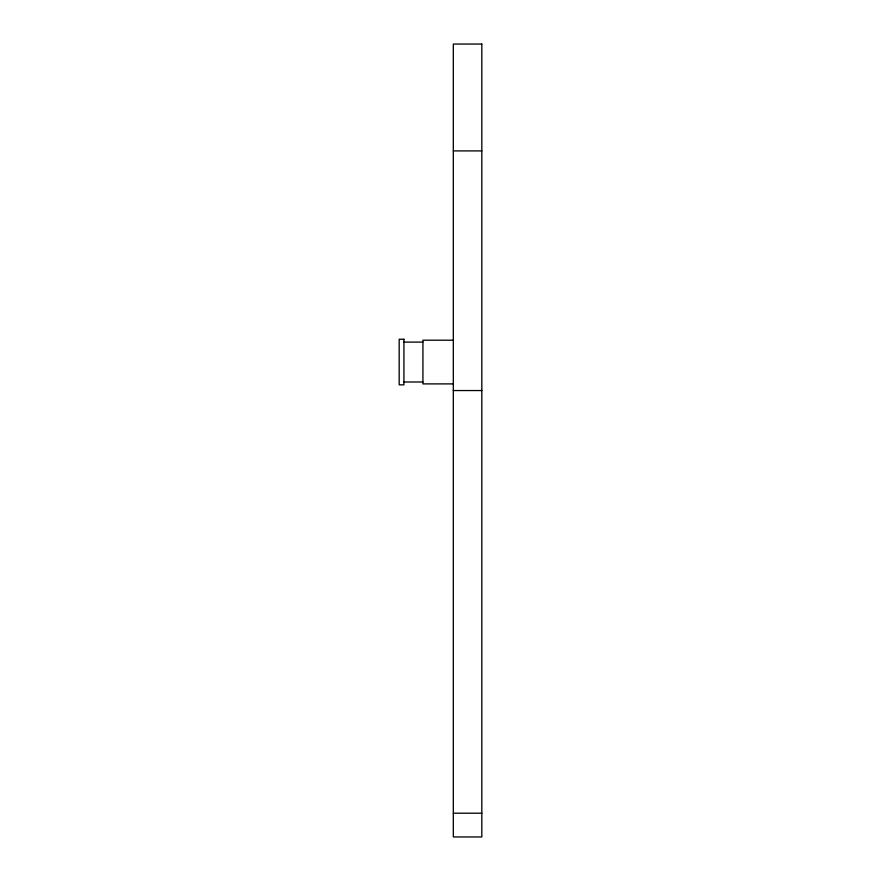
<?xml version="1.0" encoding="UTF-8"?>
<svg xmlns="http://www.w3.org/2000/svg" width="881" height="881" viewBox="0 0 881 881"><rect width="100%" height="100%" fill="white"/><g stroke="black" fill="none" stroke-linecap="round" stroke-linejoin="round"><path stroke-width="1.32" d="M453.319 150.904L481.819 150.904M453.319 340.209L422.924 340.209L422.924 383.896L453.319 383.896M403.927 342.103L422.924 342.103M403.927 381.991L422.924 381.991M453.319 390.547L481.819 390.547M453.319 813.207L481.819 813.207M481.819 44.05L453.319 44.05L453.319 836.95L481.819 836.95L481.819 44.05M403.927 339.251L399.181 339.251L399.181 384.843L403.927 384.843L403.927 339.251"/></g></svg>
